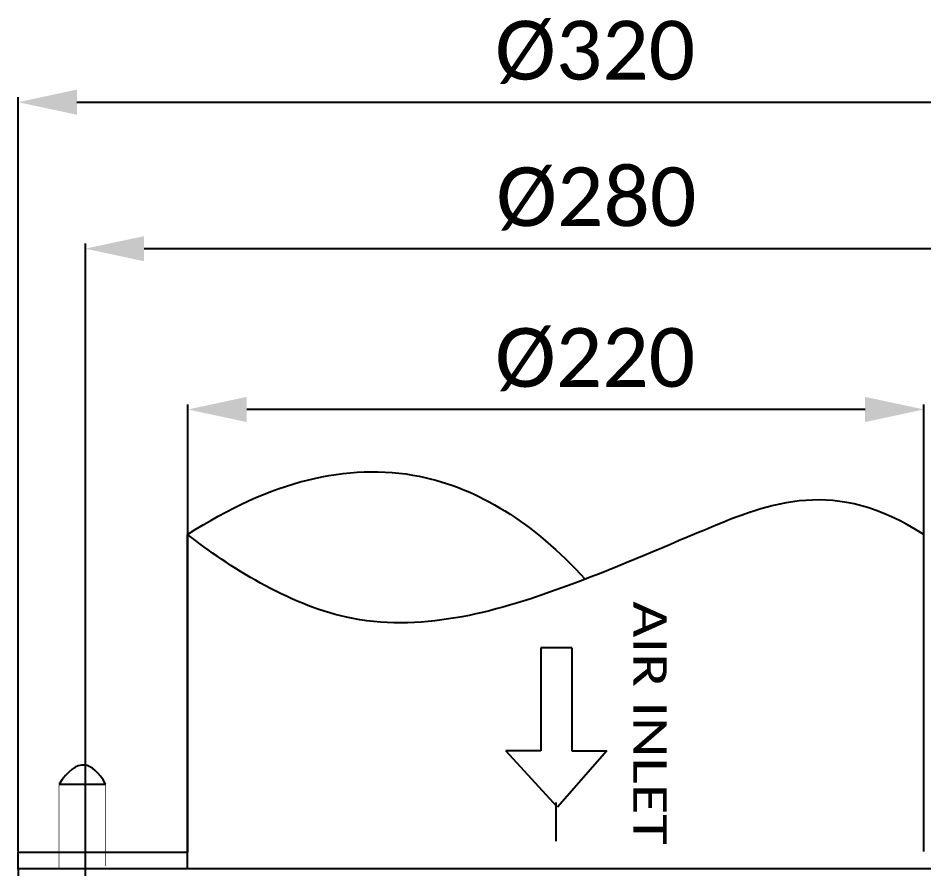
# Model space of a CAD drawing. Header units: millimetres. Extents: x 233 to 4124, y -943 to 2529.
# Drawn here: x 611.8 to 881.3, y -337.4 to -84.3 of the extents above; entities that cross this region are included whole.
import ezdxf
from ezdxf.enums import TextEntityAlignment as Align

# ---------------------------------------------------------------- set-up
doc = ezdxf.new("R2010")
doc.units = ezdxf.units.MM
doc.header["$LTSCALE"] = 115.5
doc.header["$PDMODE"] = 3
doc.header["$PDSIZE"] = 8
doc.linetypes.add('DASHED', pattern=[0.2, 0.1, -0.1])
doc.layers.get('0').update_dxf_attribs({"linetype": 'CONTINUOUS'})
doc.layers.get('Defpoints').update_dxf_attribs({"linetype": 'CONTINUOUS'})
doc.styles.get("Standard").update_dxf_attribs({"font": 'calibri.ttf'})
doc.dimstyles.new('DIMSTYLE_3', dxfattribs={"dimtxt": 17.5, "dimasz": 17.5, "dimexe": 1.5, "dimexo": 1, "dimgap": 0.875, "dimtad": 1, "dimdsep": 46, "dimtxsty": 'Standard', "dimblk": '_FILLED', "dimblk1": '_FILLED', "dimblk2": '_FILLED', "dimcen": 0.09, "dimazin": 2, "dimtp": 0.01, "dimtm": 0.01, "dimtfac": 1, "dimtofl": 0, "dimtmove": 0, "dimatfit": 3, "dimldrblk": '_FILLED', "dimfxl": 1, "dimtolj": 1, "dimarcsym": 0})

# ---------------------------------------------------------------- blocks, each defined once
blk = doc.blocks.new('_FILLED')
at = {"color": 0, "linetype": 'ByBlock'}
blk.add_solid([(0, 0), (-1, 0.214), (-1, -0.214)], dxfattribs=at)
blk = doc.blocks.new('*D213')
at = {"color": 0, "linetype": 'Continuous', "lineweight": -2}
for p, q in [((662.28, -332.22), (662.28, -199.19)), ((881.28, -332.22), (881.28, -199.19)), ((863.78, -200.69), (679.78, -200.69))]:
    blk.add_line(p, q, dxfattribs=at)
at = {"layer": 'Defpoints', "color": 0}
for p in [(662.28, -200.69), (662.28, -333.22), (881.28, -333.22)]:
    blk.add_point(p, dxfattribs=at)
at = {"color": 0, "linetype": 'ByBlock', "lineweight": -2, "xscale": 17.5, "yscale": 17.5, "zscale": 17.5, "rotation": 180}
blk.add_blockref('_FILLED', (662.28, -200.69), dxfattribs=at)
at = {"color": 0, "linetype": 'ByBlock', "lineweight": -2, "xscale": 17.5, "yscale": 17.5, "zscale": 17.5}
blk.add_blockref('_FILLED', (881.28, -200.69), dxfattribs=at)
at = {"color": 0, "insert": (783.45, -176.48), "char_height": 17.5, "attachment_point": 2, "line_spacing_factor": 0.9}
blk.add_mtext('\\A1;%%c220', dxfattribs=at)
blk = doc.blocks.new('*D214')
at = {"color": 0, "linetype": 'Continuous', "lineweight": -2}
for p, q in [((611.78, -332.22), (611.78, -107.78)), ((931.78, -332.22), (931.78, -107.78)), ((629.28, -109.28), (914.28, -109.28))]:
    blk.add_line(p, q, dxfattribs=at)
at = {"layer": 'Defpoints', "color": 0}
for p in [(931.78, -109.28), (611.78, -333.22), (931.78, -333.22)]:
    blk.add_point(p, dxfattribs=at)
at = {"color": 0, "linetype": 'ByBlock', "lineweight": -2, "xscale": 17.5, "yscale": 17.5, "zscale": 17.5, "rotation": 180}
blk.add_blockref('_FILLED', (611.78, -109.28), dxfattribs=at)
at = {"color": 0, "linetype": 'ByBlock', "lineweight": -2, "xscale": 17.5, "yscale": 17.5, "zscale": 17.5}
blk.add_blockref('_FILLED', (931.78, -109.28), dxfattribs=at)
at = {"color": 0, "insert": (783.45, -85.07), "char_height": 17.5, "attachment_point": 2, "line_spacing_factor": 0.9}
blk.add_mtext('\\A1;%%c320', dxfattribs=at)
blk = doc.blocks.new('*D216')
at = {"color": 0, "linetype": 'Continuous', "lineweight": -2}
for p, q in [((631.78, -361.84), (631.78, -151.36)), ((894.28, -152.86), (649.28, -152.86)), ((911.78, -312.22), (911.78, -151.36))]:
    blk.add_line(p, q, dxfattribs=at)
at = {"layer": 'Defpoints', "color": 0}
for p in [(631.78, -152.86), (911.78, -313.22), (631.78, -362.84)]:
    blk.add_point(p, dxfattribs=at)
at = {"color": 0, "linetype": 'ByBlock', "lineweight": -2, "xscale": 17.5, "yscale": 17.5, "zscale": 17.5, "rotation": 180}
blk.add_blockref('_FILLED', (631.78, -152.86), dxfattribs=at)
at = {"color": 0, "linetype": 'ByBlock', "lineweight": -2, "xscale": 17.5, "yscale": 17.5, "zscale": 17.5}
blk.add_blockref('_FILLED', (911.78, -152.86), dxfattribs=at)
at = {"color": 0, "insert": (783.8, -128.65), "char_height": 17.5, "attachment_point": 2, "line_spacing_factor": 0.9}
blk.add_mtext('\\A1;%%c280', dxfattribs=at)
blk = doc.blocks.new('ARROW_2_BL1', base_point=(965.05, 1014.41))
at = {"color": 7, "linetype": 'Continuous'}
for p, q in [((972, 1019.03), (972, 1029.41)), ((972, 1029.41), (988.75, 1014.72)), ((941.36, 1019.03), (941.36, 1009.78)), ((941.36, 1019.03), (972, 1019.03)), ((988.75, 1014.72), (972, 999.41)), ((941.36, 1009.78), (972, 1009.78)), ((972, 1009.78), (972, 999.41))]:
    blk.add_line(p, q, dxfattribs=at)

msp = doc.modelspace()

# ---------------------------------------------------------------- linework, layer by layer
at = {"linetype": 'Continuous'}
for p, q in [((662.27596, -332.41722), (662.27596, -232.41722)), ((662.20826, -337.2218), (662.20826, -237.87913)), ((623.95307, -312.16433), (637.80929, -312.16433)), ((611.77596, -332.41722), (662.27596, -332.41722)), ((611.77596, -337.41722), (611.77596, -332.41722)), ((611.78111, -337.2218), (931.78111, -337.2218)), ((611.78111, -337.2218), (611.78111, -342.2218))]:
    msp.add_line(p, q, dxfattribs=at)
at = {"linetype": 'DASHED'}
msp.add_line((771.78111, -317.57651), (771.78111, -376.22145), dxfattribs=at)
at = {"linetype": 'Continuous', "const_width": 0.25}
for points in [[(623.95307, -337.16433), (623.95307, -312.16433)], [(637.80929, -336.50701), (637.80929, -312.16433)]]:
    msp.add_lwpolyline(points, dxfattribs=at)
at = {"linetype": 'Continuous'}
for points, knots in [([(662.20826, -237.87913), (686.75316, -222.05923), (728.50654, -211.57424), (765.08673, -234.27159), (780.4897, -251.18747)], [0, 0, 0, 0, 0.550330011, 1, 1, 1, 1]), ([(881.28111, -237.87913), (854.76941, -220.89637), (822.42646, -233.47025), (768.60211, -257.07638), (712.84569, -272.06003), (674.60033, -247.52729), (662.20826, -237.87913)], [0, 0, 0, 0, 0.283882304, 0.483821584, 0.767568607, 1, 1, 1, 1]), ([(637.80929, -312.16433), (635.78403, -308.57754), (631.34285, -304.58113), (626.56475, -308.16792), (623.95307, -312.16433)], [0, 0, 0, 0, 0.472991657, 1, 1, 1, 1])]:
    msp.add_open_spline(points, degree=3, knots=knots, dxfattribs=at)

# ---------------------------------------------------------------- block references
at = {"linetype": 'Continuous', "rotation": 270}
msp.add_blockref('ARROW_2_BL1', (771.93387, -295.32796), dxfattribs=at)

# ---------------------------------------------------------------- texts
at = {"linetype": 'Continuous', "width": 1.181322}
msp.add_text('AIR INLET', height=10, rotation=270, dxfattribs=at).set_placement((794.7869, -257.73448), (794.7869, -330.18584), align=Align.FIT)

# ---------------------------------------------------------------- dimensions: what is measured, and where the dimension line sits
at = {"linetype": 'Continuous'}
dim = msp.add_linear_dim(base=(931.78111, -109.27751), p1=(611.78111, -333.2218), p2=(931.78111, -333.2218), text='%%c<>', dimstyle='DIMSTYLE_3', dxfattribs=at)
dim.commit()
dim.dimension.update_dxf_attribs({"geometry": '*D214', "text_midpoint": (783.44778, -109.27751), "dimtype": 160})
for base, p1, p2, text, picture, middle in [((631.78111, -152.85519), (911.78111, -313.2218), (631.78111, -362.83861), '%%c280', '*D216', (783.80044, -152.85519)), ((662.28111, -200.68573), (881.28111, -333.2218), (662.28111, -333.2218), '%%c220', '*D213', (783.44778, -200.68573))]:
    dim = msp.add_linear_dim(base=base, p1=p1, p2=p2, angle=180, text=text, dimstyle='DIMSTYLE_3', override={"dimtxsty": 'Standard'}, dxfattribs=at)
    dim.commit()
    dim.dimension.update_dxf_attribs({"geometry": picture, "text_midpoint": middle, "dimtype": 160})

doc.saveas('drawing.dxf')
